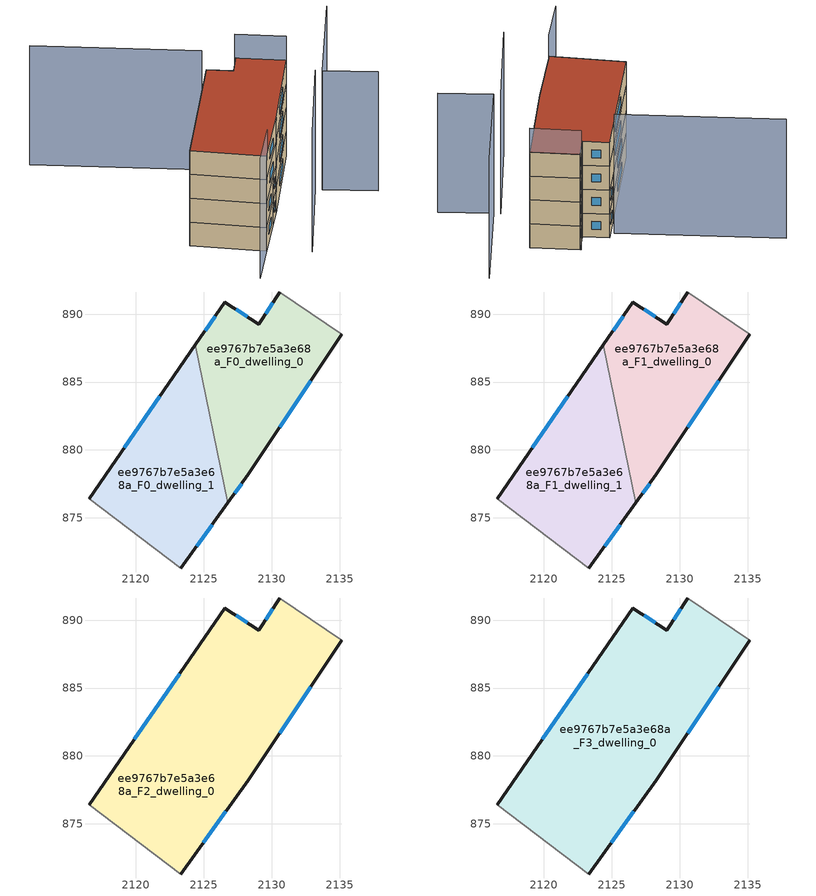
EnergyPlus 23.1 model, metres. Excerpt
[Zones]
ee9767b7e5a3e68a_F0_dwelling_0
 floor ground (EU_floor_Construction): 2135.17,888.53 2128.28,878.22 2126.76,876.11 2124.37,887.74 2126.55,890.89 2129.03,889.25 2130.59,891.63 z0
 wall outside (EU_wall_Construction): 2130.59,891.63 2129.03,889.25 2126.55,890.89 2124.37,887.74 / 2126.76,876.11 2128.28,878.22 2135.17,888.53 z0:3
 wall adiabatic (EU_wall_Construction): 2135.17,888.53 2130.59,891.63 z0:3
 wall to ee9767b7e5a3e68a_F0_dwelling_1 (EU_wall_Construction): 2124.37,887.74 2126.76,876.11 z0:3
 window (EU_Window_Construction): 2128.2,889.8 2127.37,890.34 / 2130.07,890.84 2129.55,890.04 / 2130.57,881.66 2132.87,885.09 / 2127.27,876.81 2127.77,877.52 / 2125.82,889.84 2125.1,888.79 z1:2
ee9767b7e5a3e68a_F0_dwelling_1
 floor ground (EU_floor_Construction): 2124.37,887.74 2126.76,876.11 2123.31,871.31 2116.55,876.39 z0
 wall outside (EU_wall_Construction): 2123.31,871.31 2126.76,876.11 / 2124.37,887.74 2116.55,876.39 z0:3
 wall adiabatic (EU_wall_Construction): 2116.55,876.39 2123.31,871.31 z0:3
 window (EU_Window_Construction): 2124.46,872.91 2125.61,874.51 / 2121.76,883.96 2119.15,880.17 z1:2
ee9767b7e5a3e68a_F1_dwelling_0
 floor to ee9767b7e5a3e68a_F0_dwelling_0 (EU_floor_Construction): 2135.17,888.53 2128.27,878.22 2126.76,876.11 2124.37,887.74 2126.54,890.89 2129.02,889.25 2130.59,891.63 z3
 wall outside (EU_wall_Construction): 2130.59,891.63 2129.03,889.25 2126.55,890.89 2124.37,887.74 / 2126.76,876.11 2128.28,878.22 2135.17,888.53 z3:6
 wall adiabatic (EU_wall_Construction): 2135.17,888.53 2130.59,891.63 z3:6
 wall to ee9767b7e5a3e68a_F1_dwelling_1 (EU_wall_Construction): 2124.37,887.74 2126.76,876.11 z3:6
 window (EU_Window_Construction): 2128.2,889.8 2127.37,890.34 / 2130.07,890.84 2129.55,890.04 / 2130.57,881.66 2132.87,885.09 / 2127.27,876.81 2127.77,877.52 / 2125.82,889.84 2125.1,888.79 z4:5
ee9767b7e5a3e68a_F1_dwelling_1
 floor to ee9767b7e5a3e68a_F0_dwelling_1 (EU_floor_Construction): 2124.37,887.74 2126.76,876.11 2123.31,871.31 2116.54,876.39 z3
 wall outside (EU_wall_Construction): 2123.31,871.31 2126.76,876.11 / 2124.37,887.74 2116.55,876.39 z3:6
 wall adiabatic (EU_wall_Construction): 2116.55,876.39 2123.31,871.31 z3:6
 window (EU_Window_Construction): 2124.46,872.91 2125.61,874.51 / 2121.76,883.96 2119.15,880.17 z4:5
ee9767b7e5a3e68a_F2_dwelling_0
 floor to ee9767b7e5a3e68a_F1_dwelling_0 (EU_floor_Construction): 2135.17,888.53 2128.27,878.22 2126.76,876.11 2124.37,887.74 2126.54,890.89 2129.02,889.25 2130.59,891.63 z6
 floor to ee9767b7e5a3e68a_F1_dwelling_1 (EU_floor_Construction): 2124.37,887.74 2126.76,876.11 2123.31,871.31 2116.54,876.39 z6
 wall outside (EU_wall_Construction): 2130.59,891.63 2129.03,889.25 2126.55,890.89 2116.55,876.39 / 2123.31,871.31 2128.28,878.22 2135.17,888.53 z6:9
 wall adiabatic (EU_wall_Construction): 2135.17,888.53 2130.59,891.63 / 2116.55,876.39 2123.31,871.31 z6:9
 window (EU_Window_Construction): 2123.21,886.06 2119.88,881.22 / 2128.2,889.8 2127.37,890.34 / 2130.07,890.84 2129.55,890.04 / 2130.57,881.66 2132.87,885.09 / 2124.97,873.61 2126.62,875.92 z7:8
ee9767b7e5a3e68a_F3_dwelling_0
 floor to ee9767b7e5a3e68a_F2_dwelling_0 (EU_floor_Construction): 2135.17,888.53 2128.27,878.22 2123.31,871.31 2116.54,876.39 2126.54,890.89 2129.02,889.25 2130.59,891.63 z9
 wall outside (EU_wall_Construction): 2130.59,891.63 2129.03,889.25 2126.55,890.89 2116.55,876.39 / 2123.31,871.31 2128.28,878.22 2135.17,888.53 z9:12
 wall adiabatic (EU_wall_Construction): 2135.17,888.53 2130.59,891.63 / 2116.55,876.39 2123.31,871.31 z9:12
 window (EU_Window_Construction): 2123.21,886.06 2119.88,881.22 / 2128.2,889.8 2127.37,890.34 / 2130.07,890.84 2129.55,890.04 / 2130.57,881.66 2132.87,885.09 / 2124.97,873.61 2126.62,875.92 z10:11
 roof outside (EU_roof_Construction): 2128.28,878.22 2135.17,888.53 2130.59,891.63 2129.03,889.25 2126.55,890.89 2116.55,876.39 2123.31,871.31 z12
shading: 2127.63,868.9 2134.44,880.58 / 2123.64,871.76 2119.92,866.58 / 2140.26,877.01 2135.03,880.12 / 2135.03,880.12 2142.22,892.21 / 2135.16,888.53 2130.5,891.64 / 2125.6,890.25 2109.75,900.19 z0:15
[Building]
EU S2 Campaign: North Axis=0; Terrain=City; Solar Distribution=FullExterior
[Site:Location]
Bologna: Latitude=44.5; Longitude=11.25; Time Zone=1; Elevation=37
[SizingPeriod:WeatherFileDays]
AnnualSizingPeriod: Begin Month=1; Begin Day of Month=1; End Month=12; End Day of Month=31; Day of Week for Start Day=Monday; Use Weather File Daylight Saving Period=No; Use Weather File Rain and Snow Indicators=No
[MATERIAL]
EU_InternalMass_Material: Roughness=MediumRough; Thickness=0.1; Conductivity=1; Density=1800; Specific Heat=900; Thermal Absorptance=0.9; Solar Absorptance=0.7; Visible Absorptance=0.7
[MATERIAL:NOMASS] Roughness=MediumRough; Thermal Absorptance=0.9; Solar Absorptance=0.7; Visible Absorptance=0.7
Name | Thermal Resistance
EU_wall_NoMass | 0.937881
EU_roof_NoMass | 0.548572
EU_floor_NoMass | 0.71348
[WINDOWMATERIAL:SIMPLEGLAZINGSYSTEM]
EU_Window_SimpleGlazing: UFactor=4.25633; Solar Heat Gain Coefficient=0.85; Visible Transmittance=0.85
[CONSTRUCTION]
EU_wall_Construction: EU_wall_NoMass
EU_roof_Construction: EU_roof_NoMass
EU_floor_Construction: EU_floor_NoMass
EU_Window_Construction: EU_Window_SimpleGlazing
EU_InternalMass_Construction: EU_InternalMass_Material
[ZONE] Type=1; Multiplier=1; Ceiling Height=autocalculate; Floor Area=autocalculate; Part of Total Floor Area=Yes
Name | Volume
ee9767b7e5a3e68a_F0_dwelling_0 | 252.245
ee9767b7e5a3e68a_F1_dwelling_0 | 252.244
ee9767b7e5a3e68a_F2_dwelling_0 | 504.497
ee9767b7e5a3e68a_F3_dwelling_0 | 504.502
ee9767b7e5a3e68a_F0_dwelling_1 | 252.254
ee9767b7e5a3e68a_F1_dwelling_1 | 252.256
[INTERNALMASS] Construction=EU_InternalMass_Construction
Name | Zone or ZoneList | Surface Area
ee9767b7e5a3e68a_F0_dwelling_0_EU_InternalMass | ee9767b7e5a3e68a_F0_dwelling_0 | 84.0813
ee9767b7e5a3e68a_F0_dwelling_1_EU_InternalMass | ee9767b7e5a3e68a_F0_dwelling_1 | 84.085
ee9767b7e5a3e68a_F1_dwelling_0_EU_InternalMass | ee9767b7e5a3e68a_F1_dwelling_0 | 84.0813
ee9767b7e5a3e68a_F1_dwelling_1_EU_InternalMass | ee9767b7e5a3e68a_F1_dwelling_1 | 84.085
ee9767b7e5a3e68a_F2_dwelling_0_EU_InternalMass | ee9767b7e5a3e68a_F2_dwelling_0 | 168.167
ee9767b7e5a3e68a_F3_dwelling_0_EU_InternalMass | ee9767b7e5a3e68a_F3_dwelling_0 | 168.167
[OTHEREQUIPMENT] Fuel Type=Electricity; Design Level Calculation Method=Watts/Area; Power per Zone Floor Area=1; Fraction Latent=0; Fraction Radiant=0; Fraction Lost=0; Carbon Dioxide Generation Rate=0; EndUse Subcategory=EU_Step8_InternalGains
Name | Zone or ZoneList or Space or SpaceList | Schedule
EU_Step8_InternalGain_ee9767b7e5a3e68a_F0_dwelling_0_f000 | ee9767b7e5a3e68a_F0_dwelling_0 | EU_Step8_GainSchedule_ee9767b7e5a3e68a_F0_dwelling_0_f000
EU_Step8_InternalGain_ee9767b7e5a3e68a_F0_dwelling_1_f000 | ee9767b7e5a3e68a_F0_dwelling_1 | EU_Step8_GainSchedule_ee9767b7e5a3e68a_F0_dwelling_1_f000
EU_Step8_InternalGain_ee9767b7e5a3e68a_F1_dwelling_0_f000 | ee9767b7e5a3e68a_F1_dwelling_0 | EU_Step8_GainSchedule_ee9767b7e5a3e68a_F1_dwelling_0_f000
EU_Step8_InternalGain_ee9767b7e5a3e68a_F1_dwelling_1_f000 | ee9767b7e5a3e68a_F1_dwelling_1 | EU_Step8_GainSchedule_ee9767b7e5a3e68a_F1_dwelling_1_f000
EU_Step8_InternalGain_ee9767b7e5a3e68a_F2_dwelling_0_f000 | ee9767b7e5a3e68a_F2_dwelling_0 | EU_Step8_GainSchedule_ee9767b7e5a3e68a_F2_dwelling_0_f000
EU_Step8_InternalGain_ee9767b7e5a3e68a_F3_dwelling_0_f000 | ee9767b7e5a3e68a_F3_dwelling_0 | EU_Step8_GainSchedule_ee9767b7e5a3e68a_F3_dwelling_0_f000
[ZONEVENTILATION:DESIGNFLOWRATE] Schedule=EU_AlwaysOn; Design Flow Rate Calculation Method=AirChanges/Hour; Air Changes per Hour=0.687892; Ventilation Type=Natural; Fan Pressure Rise=0; Fan Total Efficiency=1; Constant Term Coefficient=1; Temperature Term Coefficient=0; Velocity Term Coefficient=0; Velocity Squared Term Coefficient=0; Minimum Indoor Temperature=-100; Maximum Indoor Temperature=100; Delta Temperature=-100; Minimum Outdoor Temperature=-100; Maximum Outdoor Temperature=100; Maximum Wind Speed=40
Name | Zone or ZoneList or Space or SpaceList
EU_ConstantAir_ee9767b7e5a3e68a_F0_dwelling_0 | ee9767b7e5a3e68a_F0_dwelling_0
EU_ConstantAir_ee9767b7e5a3e68a_F0_dwelling_1 | ee9767b7e5a3e68a_F0_dwelling_1
EU_ConstantAir_ee9767b7e5a3e68a_F1_dwelling_0 | ee9767b7e5a3e68a_F1_dwelling_0
EU_ConstantAir_ee9767b7e5a3e68a_F1_dwelling_1 | ee9767b7e5a3e68a_F1_dwelling_1
EU_ConstantAir_ee9767b7e5a3e68a_F2_dwelling_0 | ee9767b7e5a3e68a_F2_dwelling_0
EU_ConstantAir_ee9767b7e5a3e68a_F3_dwelling_0 | ee9767b7e5a3e68a_F3_dwelling_0
[HVACTEMPLATE:THERMOSTAT] Constant Heating Setpoint=20; Constant Cooling Setpoint=50
EU_HeatOnly_ee9767b7e5a3e68a_F0_dwelling_0; EU_HeatOnly_ee9767b7e5a3e68a_F0_dwelling_1; EU_HeatOnly_ee9767b7e5a3e68a_F1_dwelling_0; EU_HeatOnly_ee9767b7e5a3e68a_F1_dwelling_1; EU_HeatOnly_ee9767b7e5a3e68a_F2_dwelling_0; EU_HeatOnly_ee9767b7e5a3e68a_F3_dwelling_0
[HVACTEMPLATE:ZONE:IDEALLOADSAIRSYSTEM] System Availability Schedule=EU_AlwaysOn; Maximum Heating Supply Air Temperature=50; Minimum Cooling Supply Air Temperature=13; Maximum Heating Supply Air Humidity Ratio=0.0156; Minimum Cooling Supply Air Humidity Ratio=0.0077; Heating Limit=NoLimit; Cooling Limit=NoLimit; Heating Availability Schedule=EU_AlwaysOn; Cooling Availability Schedule=EU_CoolingOff; Dehumidification Control Type=ConstantSensibleHeatRatio; Cooling Sensible Heat Ratio=0.7; Dehumidification Setpoint=60; Humidification Control Type=None; Humidification Setpoint=30; Outdoor Air Method=None; Outdoor Air Flow Rate per Person=0.00944; Outdoor Air Flow Rate per Zone Floor Area=0; Outdoor Air Flow Rate per Zone=0; Demand Controlled Ventilation Type=None; Outdoor Air Economizer Type=NoEconomizer; Heat Recovery Type=None; Sensible Heat Recovery Effectiveness=0.7; Latent Heat Recovery Effectiveness=0.65
Name | Template Thermostat
ee9767b7e5a3e68a_F0_dwelling_0 | EU_HeatOnly_ee9767b7e5a3e68a_F0_dwelling_0
ee9767b7e5a3e68a_F0_dwelling_1 | EU_HeatOnly_ee9767b7e5a3e68a_F0_dwelling_1
ee9767b7e5a3e68a_F1_dwelling_0 | EU_HeatOnly_ee9767b7e5a3e68a_F1_dwelling_0
ee9767b7e5a3e68a_F1_dwelling_1 | EU_HeatOnly_ee9767b7e5a3e68a_F1_dwelling_1
ee9767b7e5a3e68a_F2_dwelling_0 | EU_HeatOnly_ee9767b7e5a3e68a_F2_dwelling_0
ee9767b7e5a3e68a_F3_dwelling_0 | EU_HeatOnly_ee9767b7e5a3e68a_F3_dwelling_0
[SIZING:ZONE] Zone Cooling Design Supply Air Temperature Input Method=SupplyAirTemperature; Zone Cooling Design Supply Air Temperature=13; Zone Heating Design Supply Air Temperature Input Method=SupplyAirTemperature; Zone Heating Design Supply Air Temperature=50; Zone Cooling Design Supply Air Humidity Ratio=0.008; Zone Heating Design Supply Air Humidity Ratio=0.008; Cooling Design Air Flow Method=DesignDay; Cooling Design Air Flow Rate=0; Cooling Minimum Air Flow per Zone Floor Area=0.000762; Cooling Minimum Air Flow=0; Cooling Minimum Air Flow Fraction=0.2; Heating Design Air Flow Method=DesignDay; Heating Design Air Flow Rate=0; Heating Maximum Air Flow per Zone Floor Area=0.002032; Heating Maximum Air Flow=0.141576; Heating Maximum Air Flow Fraction=0.3; Account for Dedicated Outdoor Air System=No; Dedicated Outdoor Air System Control Strategy=NeutralSupplyAir; Dedicated Outdoor Air Low Setpoint Temperature for Design=autosize; Dedicated Outdoor Air High Setpoint Temperature for Design=autosize; Zone Load Sizing Method=Sensible Load Only No Latent Load; Zone Latent Cooling Design Supply Air Humidity Ratio Input Method=HumidityRatioDifference; Zone Cooling Design Supply Air Humidity Ratio Difference=0.005; Zone Latent Heating Design Supply Air Humidity Ratio Input Method=HumidityRatioDifference; Zone Humidification Design Supply Air Humidity Ratio Difference=0.005
ee9767b7e5a3e68a_F0_dwelling_0; ee9767b7e5a3e68a_F0_dwelling_1; ee9767b7e5a3e68a_F1_dwelling_0; ee9767b7e5a3e68a_F1_dwelling_1; ee9767b7e5a3e68a_F2_dwelling_0; ee9767b7e5a3e68a_F3_dwelling_0
[SCHEDULE:CONSTANT]
Name | Hourly Value
EU_AlwaysOn | 1
EU_CoolingOff | 0
[SCHEDULE:FILE] Column Number=1; Rows to Skip at Top=0; Number of Hours of Data=8760; Column Separator=Comma; Interpolate to Timestep=No; Minutes per Item=60; Adjust Schedule for Daylight Savings=Yes
Name | File
EU_Step8_GainSchedule_ee9767b7e5a3e68a_F0_dwelling_0_f000 | ../../schedules/ee9767b7e5a3e68a/ee9767b7e5a3e68a_F0_dwelling_0_f000_gain.csv
EU_Step8_GainSchedule_ee9767b7e5a3e68a_F0_dwelling_1_f000 | ../../schedules/ee9767b7e5a3e68a/ee9767b7e5a3e68a_F0_dwelling_1_f000_gain.csv
EU_Step8_GainSchedule_ee9767b7e5a3e68a_F1_dwelling_0_f000 | ../../schedules/ee9767b7e5a3e68a/ee9767b7e5a3e68a_F1_dwelling_0_f000_gain.csv
EU_Step8_GainSchedule_ee9767b7e5a3e68a_F1_dwelling_1_f000 | ../../schedules/ee9767b7e5a3e68a/ee9767b7e5a3e68a_F1_dwelling_1_f000_gain.csv
EU_Step8_GainSchedule_ee9767b7e5a3e68a_F2_dwelling_0_f000 | ../../schedules/ee9767b7e5a3e68a/ee9767b7e5a3e68a_F2_dwelling_0_f000_gain.csv
EU_Step8_GainSchedule_ee9767b7e5a3e68a_F3_dwelling_0_f000 | ../../schedules/ee9767b7e5a3e68a/ee9767b7e5a3e68a_F3_dwelling_0_f000_gain.csv
